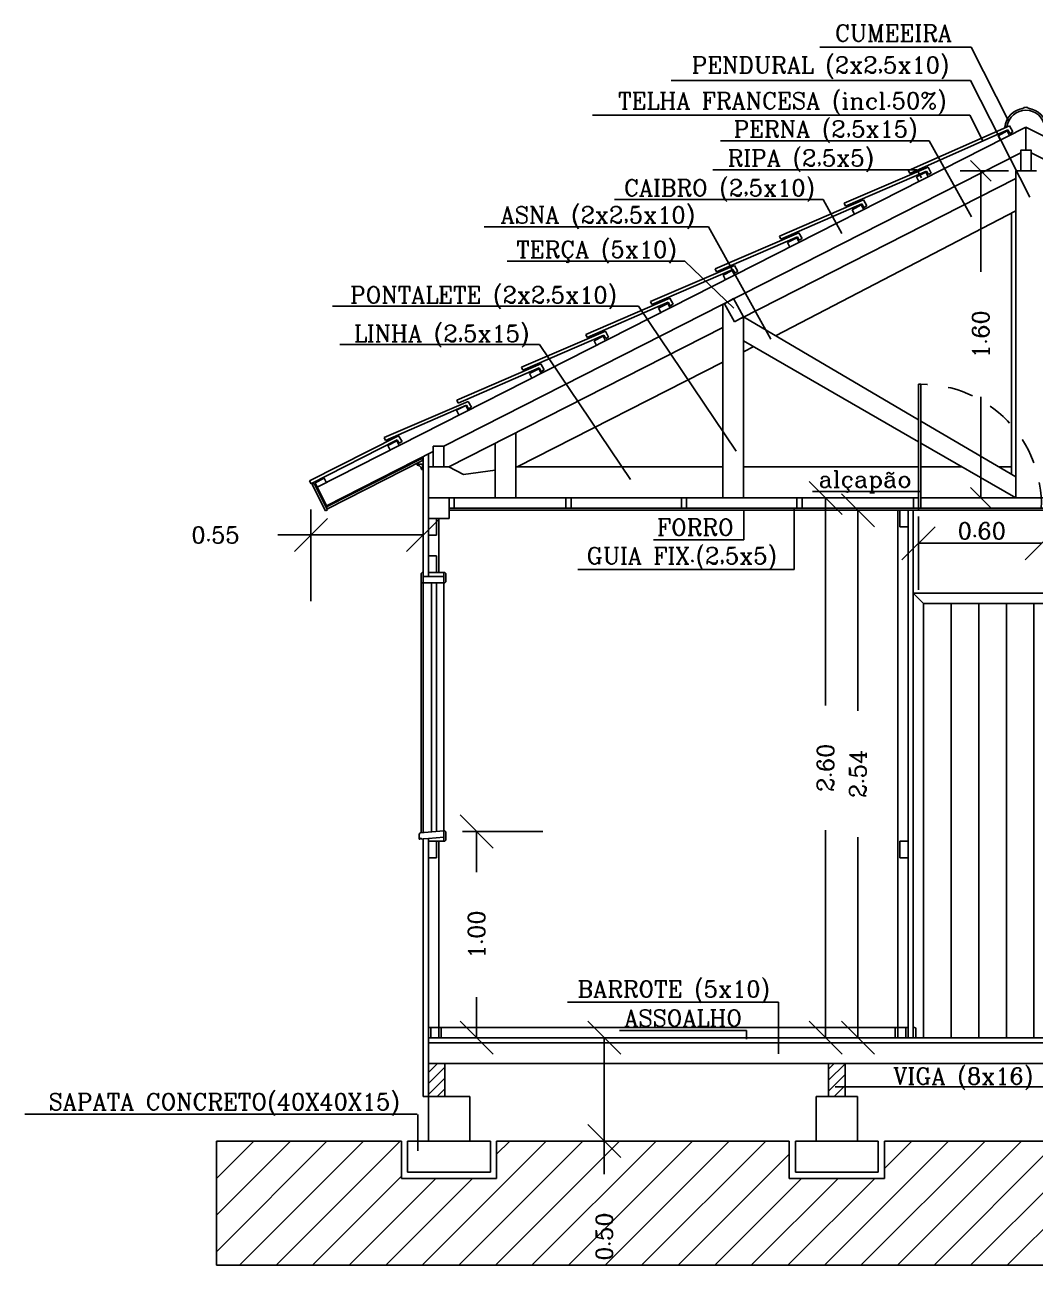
# Model space of a CAD drawing. Extents: x -83.9 to 10.5, y -11.8 to 33.6.
# Drawn here: x -9.88 to -4.99, y 13.79 to 19.78 of the extents above; entities that cross this region are included whole.
import ezdxf
from ezdxf.enums import TextEntityAlignment as Align

# ---------------------------------------------------------------- set-up
doc = ezdxf.new("R2010")
doc.units = 0
doc.linetypes.add('DASHED2', pattern=[0.375, 0.25, -0.125])
doc.layers.get('0').update_dxf_attribs({"linetype": 'CONTINUOUS'})
doc.layers.get('DEFPOINTS').update_dxf_attribs({"linetype": 'CONTINUOUS'})
for name, color, linetype in [('CONCRETO', 5, 'CONTINUOUS'), ('COTAS', 244, 'CONTINUOUS'), ('MADEIRAME', 244, 'CONTINUOUS'), ('PAREDE', 250, 'CONTINUOUS'), ('PEDRA', 250, 'CONTINUOUS'), ('PISO', 30, 'CONTINUOUS'), ('TELHADO', 1, 'CONTINUOUS'), ('TEXTO', 244, 'CONTINUOUS'), ('VEGETAÇÃO', 92, 'CONTINUOUS'), ('VISTAL', 30, 'CONTINUOUS'), ('VISTAP', 244, 'CONTINUOUS')]:
    doc.layers.add(name, color=color, linetype=linetype)
doc.styles.add('ROMANC', font='romanc.shx', dxfattribs={"height": 0.08})
doc.dimstyles.new('ROMANC', dxfattribs={"dimscale": 2, "dimtxt": 1, "dimasz": 0.05, "dimexe": 0.05, "dimexo": 0.0625, "dimgap": 0.09, "dimtad": 0, "dimzin": 0, "dimtxsty": 'ROMANC', "dimblk1": 'OBLIQUE', "dimblk2": 'OBLIQUE', "dimsah": 1, "dimcen": 0.09, "dimse1": 1, "dimse2": 1, "dimsd1": 1, "dimsd2": 1, "dimclrd": 244, "dimclre": 244, "dimclrt": 244, "dimazin": 3, "dimtfac": 1, "dimtdec": 4, "dimtofl": 0, "dimtmove": 0, "dimatfit": 3, "dimtolj": 1, "dimtzin": 0})
doc.dimstyles.get("Standard").update_dxf_attribs({"dimscale": 2, "dimtxt": 0.18, "dimasz": 0.08, "dimexe": 0.16, "dimexo": 0.0625, "dimgap": 0.09, "dimtad": 0, "dimtih": 1, "dimtoh": 1, "dimzin": 0, "dimtxsty": 'ROMANC', "dimblk1": 'OBLIQUE', "dimblk2": 'OBLIQUE', "dimsah": 1, "dimcen": 0.09, "dimazin": 3, "dimtfac": 1, "dimtdec": 4, "dimtofl": 0, "dimtmove": 0, "dimatfit": 3, "dimtolj": 1, "dimtzin": 0})

# ---------------------------------------------------------------- blocks, each defined once
blk = doc.blocks.new('_OBLIQUE')
at = {"color": 0, "linetype": 'BYBLOCK'}
blk.add_line((-0.5, -0.5), (0.5, 0.5), dxfattribs=at)
blk = doc.blocks.new('*D59')
at = {"color": 0, "linetype": 'BYBLOCK'}
for p, q in [((-6.3734, 4.9223), (-4.2312, 4.9223)), ((-4.5512, 4.9223), (-4.5512, 3.9192)), ((-4.5512, 2.3123), (-4.5512, 3.3154)), ((-6.3734, 2.3123), (-4.2312, 2.3123))]:
    blk.add_line(p, q, dxfattribs=at)
at = {"layer": 'DEFPOINTS', "color": 0, "linetype": 'BYBLOCK'}
for p in [(-6.4984, 4.9223), (-6.4984, 2.3123), (-4.5512, 2.3123)]:
    blk.add_point(p, dxfattribs=at)
at = {"color": 0, "linetype": 'BYBLOCK', "xscale": 0.16, "yscale": 0.16, "zscale": 0.16}
for p, rotation in [((-4.5512, 4.9223), 90), ((-4.5512, 2.3123), 270)]:
    blk.add_blockref('_OBLIQUE', p, dxfattribs=dict(at, rotation=rotation))
at = {"color": 0, "linetype": 'BYBLOCK', "insert": (-4.5512, 3.6173), "char_height": 0.08, "attachment_point": 5, "rotation": 90, "style": 'ROMANC'}
blk.add_mtext('\\A1;{2.60}', dxfattribs=at)
blk = doc.blocks.new('*D53')
at = {"color": 0, "linetype": 'BYBLOCK'}
for p, q in [((-6.6848, 2.3123), (-5.9404, 2.3123)), ((-6.2604, 2.3123), (-6.2604, 1.8123)), ((-6.6968, 1.8123), (-5.9404, 1.8123)), ((-6.2604, 1.8123), (-6.2604, 1.6523))]:
    blk.add_line(p, q, dxfattribs=at)
at = {"layer": 'DEFPOINTS', "color": 0, "linetype": 'BYBLOCK'}
for p in [(-6.8098, 2.3123), (-6.8218, 1.8123), (-6.2604, 1.8123)]:
    blk.add_point(p, dxfattribs=at)
at = {"color": 0, "linetype": 'BYBLOCK', "xscale": 0.16, "yscale": 0.16, "zscale": 0.16}
for p, rotation in [((-6.2604, 2.3123), 90), ((-6.2604, 1.8123), 270)]:
    blk.add_blockref('_OBLIQUE', p, dxfattribs=dict(at, rotation=rotation))
at = {"color": 0, "linetype": 'BYBLOCK', "insert": (-6.2604, 1.3504), "char_height": 0.08, "attachment_point": 5, "rotation": 90, "style": 'ROMANC'}
blk.add_mtext('\\A1;0.50', dxfattribs=at)
blk = doc.blocks.new('*D58')
at = {"color": 0, "linetype": 'BYBLOCK'}
for p, q in [((-6.6568, 3.3092), (-6.2687, 3.3092)), ((-6.5887, 3.3092), (-6.5887, 3.1127)), ((-6.5887, 2.3123), (-6.5887, 2.5088)), ((-6.6848, 2.3123), (-6.2687, 2.3123))]:
    blk.add_line(p, q, dxfattribs=at)
at = {"layer": 'DEFPOINTS', "color": 0, "linetype": 'BYBLOCK'}
for p in [(-6.7818, 3.3092), (-6.8098, 2.3123), (-6.5887, 2.3123)]:
    blk.add_point(p, dxfattribs=at)
at = {"color": 0, "linetype": 'BYBLOCK', "xscale": 0.16, "yscale": 0.16, "zscale": 0.16}
for p, rotation in [((-6.5887, 3.3092), 90), ((-6.5887, 2.3123), 270)]:
    blk.add_blockref('_OBLIQUE', p, dxfattribs=dict(at, rotation=rotation))
at = {"color": 0, "linetype": 'BYBLOCK', "insert": (-6.5887, 2.8107), "char_height": 0.08, "attachment_point": 5, "rotation": 90, "style": 'ROMANC'}
blk.add_mtext('\\A1;1.00', dxfattribs=at)
blk = doc.blocks.new('*D57')
at = {"color": 0, "linetype": 'BYBLOCK'}
for p, q in [((-6.8468, 4.9473), (-6.8468, 4.4229)), ((-7.3892, 4.8657), (-7.3892, 4.4229)), ((-7.3892, 4.7429), (-7.5492, 4.7429)), ((-6.8468, 4.7429), (-7.3892, 4.7429))]:
    blk.add_line(p, q, dxfattribs=at)
at = {"layer": 'DEFPOINTS', "color": 0, "linetype": 'BYBLOCK'}
for p in [(-6.8468, 5.0723), (-7.3892, 4.9907), (-7.3892, 4.7429)]:
    blk.add_point(p, dxfattribs=at)
at = {"color": 0, "linetype": 'BYBLOCK', "xscale": 0.16, "yscale": 0.16, "zscale": 0.16, "rotation": 180}
blk.add_blockref('_OBLIQUE', (-7.3892, 4.7429), dxfattribs=at)
at = {"color": 0, "linetype": 'BYBLOCK', "xscale": 0.16, "yscale": 0.16, "zscale": 0.16}
blk.add_blockref('_OBLIQUE', (-6.8468, 4.7429), dxfattribs=at)
at = {"color": 0, "linetype": 'BYBLOCK', "insert": (-7.8511, 4.7429), "char_height": 0.08, "attachment_point": 5, "style": 'ROMANC'}
blk.add_mtext('\\A1;{0.55}', dxfattribs=at)
blk = doc.blocks.new('*D56')
at = {"color": 0, "linetype": 'BYBLOCK'}
for p, q in [((-4.3268, 4.8623), (-4.7148, 4.8623)), ((-4.3948, 4.8623), (-4.3948, 3.893)), ((-4.3948, 2.3123), (-4.3948, 3.2816)), ((-4.3388, 2.3123), (-4.7148, 2.3123))]:
    blk.add_line(p, q, dxfattribs=at)
at = {"layer": 'DEFPOINTS', "color": 0, "linetype": 'BYBLOCK'}
for p in [(-4.3948, 4.8623), (-4.2018, 4.8623), (-4.2138, 2.3123)]:
    blk.add_point(p, dxfattribs=at)
at = {"color": 0, "linetype": 'BYBLOCK', "xscale": 0.16, "yscale": 0.16, "zscale": 0.16}
for p, rotation in [((-4.3948, 4.8623), 90), ((-4.3948, 2.3123), 270)]:
    blk.add_blockref('_OBLIQUE', p, dxfattribs=dict(at, rotation=rotation))
at = {"color": 0, "linetype": 'BYBLOCK', "insert": (-4.3948, 3.5873), "char_height": 0.08, "attachment_point": 5, "rotation": 90, "style": 'ROMANC'}
blk.add_mtext('\\A1;{2.54}', dxfattribs=at)
blk = doc.blocks.new('*X13')
at = {"color": 0}
for p, q in [((-10.3453, -14.3758), (-10.3177, -14.3482)), ((-10.3453, -14.4289), (-10.2653, -14.3489)), ((-10.3453, -14.4819), (-10.2653, -14.4019)), ((-10.3186, -14.5082), (-10.2653, -14.4549)), ((-10.2655, -14.5082), (-10.2653, -14.508))]:
    blk.add_line(p, q, dxfattribs=at)
blk = doc.blocks.new('*X62')
at = {"color": 0}
for p, q in [((-7.9282, 14.7169), (-7.8842, 14.7608)), ((-7.9282, 14.6639), (-7.8482, 14.7439)), ((-7.9282, 14.6109), (-7.8482, 14.6909)), ((-7.8851, 14.6008), (-7.8482, 14.6378))]:
    blk.add_line(p, q, dxfattribs=at)
blk = doc.blocks.new('*D64')
at = {"color": 244, "linetype": 'BYBLOCK'}
for p, q in [((-5.1222, 19.077), (-5.3572, 19.077)), ((-5.2572, 19.077), (-5.2572, 18.5883)), ((-5.2572, 17.4958), (-5.2572, 17.9845)), ((-5.1222, 17.4958), (-5.3572, 17.4958))]:
    blk.add_line(p, q, dxfattribs=at)
at = {"layer": 'DEFPOINTS', "color": 0, "linetype": 'BYBLOCK'}
for p in [(-4.9972, 19.077), (-5.2572, 17.4958), (-4.9972, 17.4958)]:
    blk.add_point(p, dxfattribs=at)
at = {"color": 244, "linetype": 'BYBLOCK', "xscale": 0.1, "yscale": 0.1, "zscale": 0.1}
for p, rotation in [((-5.2572, 19.077), 90), ((-5.2572, 17.4958), 270)]:
    blk.add_blockref('_OBLIQUE', p, dxfattribs=dict(at, rotation=rotation))
at = {"color": 244, "linetype": 'BYBLOCK', "insert": (-5.2572, 18.2864), "char_height": 0.08, "attachment_point": 5, "rotation": 90, "style": 'ROMANC'}
blk.add_mtext('\\A1;{1.60}', dxfattribs=at)
blk = doc.blocks.new('*X105')
at = {"color": 0}
for p, q in [((-4.7757, 13.7858), (-3.8157, 14.7458)), ((-4.5989, 13.7858), (-3.6389, 14.7458)), ((-4.4551, 14.6368), (-4.346, 14.7458)), ((-4.4551, 14.46), (-4.1693, 14.7458)), ((-4.4222, 13.7858), (-3.4622, 14.7458)), ((-4.356, 14.3823), (-3.9925, 14.7458)), ((-4.2454, 13.7858), (-3.2854, 14.7458)), ((-4.0686, 13.7858), (-3.1132, 14.7413)), ((-3.8918, 13.7858), (-2.9618, 14.7158)), ((-3.715, 13.7858), (-2.785, 14.7158)), ((-3.5383, 13.7858), (-2.6083, 14.7158)), ((-3.3615, 13.7858), (-2.4315, 14.7158)), ((-3.1847, 13.7858), (-2.2598, 14.7107)), ((-3.0079, 13.7858), (-2.2598, 14.534)), ((-8.9532, 13.851), (-8.4183, 14.3858)), ((-8.9532, 14.0278), (-8.5951, 14.3858)), ((-8.9532, 14.2046), (-8.7719, 14.3858)), ((-8.9532, 14.3814), (-8.9487, 14.3858)), ((-8.8416, 13.7858), (-8.2416, 14.3858)), ((-8.6648, 13.7858), (-8.0648, 14.3858)), ((-7.9577, 13.7858), (-7.3577, 14.3858)), ((-7.7809, 13.7858), (-7.1809, 14.3858)), ((-7.6041, 13.7858), (-7.0041, 14.3858)), ((-7.5982, 14.3221), (-7.5345, 14.3858)), ((-7.4274, 13.7858), (-6.8274, 14.3858)), ((-7.2506, 13.7858), (-6.6506, 14.3858)), ((-7.0738, 13.7858), (-6.4738, 14.3858)), ((-6.897, 13.7858), (-6.297, 14.3858)), ((-6.0131, 13.7858), (-5.4131, 14.3858)), ((-5.8364, 13.7858), (-5.2364, 14.3858)), ((-5.7232, 14.2526), (-5.5899, 14.3858)), ((-5.6596, 13.7858), (-5.0596, 14.3858)), ((-5.4828, 13.7858), (-4.9128, 14.3558)), ((-2.3008, 13.7858), (-1.7008, 14.3858)), ((-2.1241, 13.7858), (-1.5241, 14.3858)), ((-1.9944, 14.2691), (-1.8776, 14.3858)), ((-1.9473, 13.7858), (-1.3473, 14.3858)), ((-1.7705, 13.7858), (-1.1705, 14.3858)), ((-6.7202, 13.7858), (-6.1832, 14.3229)), ((-8.488, 13.7858), (-8.0582, 14.2157)), ((-2.8312, 13.7858), (-2.3614, 14.2556)), ((-2.6544, 13.7858), (-2.1857, 14.2545)), ((-2.4776, 13.7858), (-2.0089, 14.2545)), ((-1.5937, 13.7858), (-1.1232, 14.2564)), ((-8.3112, 13.7858), (-7.8912, 14.2058)), ((-8.1345, 13.7858), (-7.7145, 14.2058)), ((-6.5435, 13.7858), (-6.1235, 14.2058)), ((-6.3667, 13.7858), (-5.9467, 14.2058)), ((-6.1899, 13.7858), (-5.7699, 14.2058)), ((-5.306, 13.7858), (-4.886, 14.2058)), ((-5.1293, 13.7858), (-4.7093, 14.2058)), ((-4.9525, 13.7858), (-4.5325, 14.2058)), ((-1.4169, 13.7858), (-1.1232, 14.0796)), ((-1.2402, 13.7858), (-1.1232, 13.9029))]:
    blk.add_line(p, q, dxfattribs=at)

msp = doc.modelspace()

# ---------------------------------------------------------------- linework, layer by layer
at = {"color": 244, "linetype": 'BYBLOCK'}
for p, q in [((-5.5581, 17.4061), (-5.5581, 17.0519)), ((-5.5581, 17.2764), (-4.9631, 17.2764))]:
    msp.add_line(p, q, dxfattribs=at)
at = {"layer": 'CONCRETO', "color": 244, "linetype": 'CONTINUOUS'}
msp.add_line((-7.8282, 17.3958), (-7.8282, 17.4958), dxfattribs=at)
at = {"layer": 'CONCRETO', "color": 30}
for p, q in [((-7.8032, 17.4458), (-7.8032, 17.4958)), ((-7.2634, 17.4458), (-7.2634, 17.4958)), ((-7.2384, 17.4458), (-7.2384, 17.4958)), ((-6.7047, 17.4458), (-6.7047, 17.4958)), ((-5.5582, 17.4458), (-5.5582, 17.4958))]:
    msp.add_line(p, q, dxfattribs=at)
at = {"layer": 'COTAS', "color": 244}
for p, q in [((-5.0385, 19.2887), (-5.0384, 19.1766)), ((-7.9532, 17.1157), (-7.9532, 17.0857)), ((-7.9132, 17.0857), (-7.9132, 15.8806)), ((-7.8882, 17.0857), (-7.8882, 15.8828))]:
    msp.add_line(p, q, dxfattribs=at)
at = {"layer": 'COTAS', "color": 30}
for p, q in [((-6.1592, 17.4458), (-6.1592, 17.1498)), ((-5.5832, 17.0358), (-5.5332, 16.9858)), ((-6.2354, 15.0569), (-6.2354, 14.808)), ((-7.9792, 14.5151), (-7.9792, 14.3383))]:
    msp.add_line(p, q, dxfattribs=at)
at = {"layer": 'DEFPOINTS', "color": 0, "linetype": 'BYBLOCK'}
msp.add_point((-5.5581, 17.4356), dxfattribs=at)
at = {"layer": 'MADEIRAME', "color": 30, "linetype": 'CONTINUOUS'}
for p, q in [((-6.0356, 19.6759), (-5.3041, 19.6759)), ((-5.3041, 19.6759), (-5.123, 19.3197)), ((-6.7548, 19.5143), (-5.3074, 19.5143)), ((-5.3074, 19.5143), (-5.0206, 18.9501)), ((-7.1339, 19.347), (-5.3107, 19.347)), ((-5.3107, 19.347), (-5.2486, 19.2248)), ((-6.5158, 19.2223), (-5.5064, 19.2223)), ((-5.5064, 19.2223), (-5.3023, 18.8552)), ((-6.5524, 19.0822), (-5.5659, 19.0822)), ((-5.5659, 19.0822), (-5.5444, 19.0435)), ((-7.0286, 18.938), (-6.0193, 18.938)), ((-6.0193, 18.938), (-5.9285, 18.7747)), ((-7.6582, 18.8066), (-6.5741, 18.8066)), ((-6.5741, 18.8066), (-6.272, 18.2635)), ((-7.5475, 18.6413), (-6.6882, 18.6413)), ((-8.3922, 18.4227), (-6.9116, 18.4227)), ((-6.9116, 18.4227), (-6.4401, 17.7221)), ((-8.3557, 18.2372), (-7.3902, 18.2372)), ((-7.3902, 18.2372), (-6.9508, 17.5841)), ((-6.402, 17.2926), (-6.402, 17.4378)), ((-6.8403, 17.2926), (-6.402, 17.2926)), ((-7.2059, 17.1498), (-6.1592, 17.1498)), ((-7.255, 15.0569), (-6.2354, 15.0569)), ((-7.0034, 14.9205), (-6.39, 14.9205)), ((-6.3904, 14.9205), (-6.3904, 14.8789)), ((-5.9613, 14.6483), (-4.8973, 14.6483)), ((-9.8794, 14.5159), (-7.9817, 14.5159))]:
    msp.add_line(p, q, dxfattribs=at)
at = {"layer": 'MADEIRAME', "color": 244}
for p, q in [((-8.4654, 17.5471), (-5.0385, 19.2887)), ((-5.1735, 19.2473), (-5.1289, 19.27)), ((-5.1176, 19.2477), (-5.1289, 19.27)), ((-5.0385, 19.2887), (-1.6098, 17.5515)), ((-5.1622, 19.2251), (-5.1735, 19.2473)), ((-7.8541, 17.7457), (-5.0634, 19.1639)), ((-5.0384, 19.1766), (-5.0384, 19.1766)), ((-5.0384, 19.1766), (-5.0384, 19.1766)), ((-5.0134, 19.164), (-2.2142, 17.7457)), ((-5.0879, 19.077), (-4.9879, 19.077)), ((-6.4141, 18.3653), (-5.0906, 19.0379)), ((-5.5671, 19.0481), (-5.5226, 19.0708)), ((-5.5558, 19.0258), (-5.5671, 19.0481)), ((-5.5112, 19.0485), (-5.5226, 19.0708)), ((-5.8792, 18.8895), (-5.8346, 18.9122)), ((-5.8233, 18.8899), (-5.8346, 18.9122)), ((-6.2497, 18.2801), (-5.0879, 18.8836)), ((-5.8678, 18.8673), (-5.8792, 18.8895)), ((-6.1912, 18.731), (-6.1466, 18.7536)), ((-6.1798, 18.7087), (-6.1912, 18.731)), ((-6.1353, 18.7313), (-6.1466, 18.7536)), ((-6.5032, 18.5724), (-6.4586, 18.5951)), ((-6.4473, 18.5728), (-6.4586, 18.5951)), ((-6.4919, 18.5501), (-6.5032, 18.5724)), ((-6.8152, 18.4138), (-6.7706, 18.4365)), ((-6.8039, 18.3915), (-6.8152, 18.4138)), ((-6.7593, 18.4142), (-6.7706, 18.4365)), ((-6.5037, 17.4958), (-6.5037, 18.4319)), ((-6.4037, 18.3706), (-5.5581, 17.8738)), ((-6.4037, 17.4958), (-6.4037, 18.3706)), ((-7.8297, 17.6458), (-6.5037, 18.3198)), ((-7.1272, 18.2553), (-7.0827, 18.2779)), ((-7.1159, 18.233), (-7.1272, 18.2553)), ((-7.0713, 18.2556), (-7.0827, 18.2779)), ((-6.4037, 18.2551), (-5.5581, 17.7672)), ((-6.4037, 18.2023), (-6.355, 18.2271)), ((-7.4986, 17.6458), (-6.5037, 18.1515)), ((-7.4392, 18.0967), (-7.3947, 18.1193)), ((-7.3833, 18.097), (-7.3947, 18.1193)), ((-7.4279, 18.0744), (-7.4392, 18.0967)), ((-7.7922, 17.9202), (-7.7476, 17.9429)), ((-7.7363, 17.9206), (-7.7476, 17.9429)), ((-7.7809, 17.8979), (-7.7922, 17.9202)), ((-5.5461, 17.8667), (-5.0879, 17.5976)), ((-8.1247, 17.7489), (-8.0801, 17.7715)), ((-8.0688, 17.7493), (-8.0801, 17.7715)), ((-7.6048, 17.4925), (-7.6051, 17.76)), ((-7.5048, 17.4926), (-7.5052, 17.8108)), ((-5.5461, 17.7602), (-5.0879, 17.4958)), ((-8.4201, 17.458), (-7.9041, 17.7202)), ((-8.1133, 17.7266), (-8.1247, 17.7489)), ((-7.9282, 17.6458), (-7.8297, 17.6458)), ((-7.8297, 17.6458), (-7.758, 17.6087)), ((-7.505, 17.6449), (-7.4986, 17.6458)), ((-7.4986, 17.6458), (-6.5037, 17.6458)), ((-6.7182, 17.6458), (-6.5037, 17.6458)), ((-6.4037, 17.6458), (-5.5581, 17.6458)), ((-5.5461, 17.6458), (-5.3479, 17.6458)), ((-5.1701, 17.6458), (-5.1079, 17.6458)), ((-8.4761, 17.5681), (-8.4315, 17.5908)), ((-8.4202, 17.5685), (-8.4315, 17.5908)), ((-7.758, 17.6087), (-7.605, 17.6306)), ((-8.42, 17.4579), (-8.4761, 17.5681)), ((-7.9282, 17.4958), (-5.5581, 17.4958)), ((-7.8282, 17.4958), (-7.9273, 17.4958)), ((-5.5461, 17.4958), (-2.2532, 17.4958)), ((-5.6482, 17.4358), (-5.6082, 17.4358)), ((-7.9532, 17.1157), (-7.9282, 17.1157)), ((-7.9282, 14.7608), (-7.8482, 14.7608)), ((-7.9282, 14.7608), (-7.8482, 14.7608)), ((-7.8482, 14.7608), (-7.8482, 14.6008)), ((-5.9932, 14.7608), (-5.9132, 14.7602)), ((-7.8482, 14.6008), (-7.9282, 14.6008))]:
    msp.add_line(p, q, dxfattribs=at)
at = {"layer": 'MADEIRAME', "color": 30}
for p, q in [((-5.1169, 19.2585), (-5.1027, 19.2659)), ((-5.5105, 19.0593), (-5.4963, 19.0667)), ((-5.8225, 18.9007), (-5.8084, 18.9081)), ((-6.1345, 18.7421), (-6.1204, 18.7496)), ((-6.4466, 18.5835), (-6.4324, 18.591)), ((-6.7586, 18.425), (-6.7444, 18.4324)), ((-7.0706, 18.2664), (-7.0564, 18.2738)), ((-7.3826, 18.1078), (-7.3684, 18.1153)), ((-7.7336, 17.9267), (-7.7194, 17.9341)), ((-8.0692, 17.7604), (-8.0555, 17.7687)), ((-8.4202, 17.4523), (-7.9557, 17.6884)), ((-8.4156, 17.4434), (-7.9557, 17.6772)), ((-7.9557, 17.6884), (-7.9557, 17.6772)), ((-8.4805, 17.5658), (-8.4894, 17.5613)), ((-8.4247, 17.4339), (-8.4894, 17.5613)), ((-8.4158, 17.4385), (-8.4805, 17.5658)), ((-7.8282, 17.4958), (-7.8006, 17.4958)), ((-7.3272, 17.4958), (-7.3022, 17.4958)), ((-6.8262, 17.4958), (-6.8012, 17.4958)), ((-6.6797, 17.4958), (-6.6797, 17.4458)), ((-6.3252, 17.4958), (-6.3002, 17.4958)), ((-6.1742, 17.4958), (-6.1492, 17.4958)), ((-6.1459, 17.4958), (-6.1459, 17.4458)), ((-6.1209, 17.4958), (-6.1209, 17.4458)), ((-5.6732, 17.4958), (-5.6456, 17.4958)), ((-5.5832, 17.4958), (-5.5581, 17.4958)), ((-5.5831, 17.4958), (-5.5831, 17.4458)), ((-8.4158, 17.4385), (-8.4247, 17.4339)), ((-8.4202, 17.4523), (-8.4156, 17.4434))]:
    msp.add_line(p, q, dxfattribs=at)
at = {"layer": 'MADEIRAME', "color": 244, "linetype": 'CONTINUOUS'}
for p, q in [((-5.0879, 17.4958), (-5.0879, 19.077)), ((-5.1079, 17.6093), (-5.1079, 18.8732))]:
    msp.add_line(p, q, dxfattribs=at)
at = {"layer": 'MADEIRAME'}
msp.add_line((-7.9282, 17.3958), (-7.8282, 17.3958), dxfattribs=at)
at = {"layer": 'MADEIRAME', "color": 7}
msp.add_line((-5.6082, 17.4358), (-5.5832, 17.4358), dxfattribs=at)
at = {"layer": 'MADEIRAME', "color": 250}
msp.add_line((-7.9282, 17.3158), (-7.8882, 17.3158), dxfattribs=at)
at = {"layer": 'MADEIRAME', "color": 244}
for points in [[(-5.0634, 19.0766), (-5.0634, 19.1766), (-5.0134, 19.1766), (-5.0134, 19.0766)], [(-6.4476, 18.3476), (-6.4964, 18.4349), (-6.4527, 18.4593), (-6.404, 18.372)], [(-7.9041, 17.6457), (-7.9041, 17.7457), (-7.8541, 17.7457), (-7.8541, 17.6457)], [(-5.9932, 14.6008), (-5.9932, 14.7608), (-5.9132, 14.7608), (-5.9132, 14.6008)]]:
    msp.add_lwpolyline(points, close=True, dxfattribs=at)
at = {"layer": 'PAREDE', "color": 30, "linetype": 'CONTINUOUS'}
for p, q in [((-5.0491, 19.3839), (-5.0506, 19.3796)), ((-5.0486, 19.3839), (-5.0501, 19.3796)), ((-5.0297, 19.3839), (-5.0282, 19.3796)), ((-5.0292, 19.3839), (-5.0277, 19.3796)), ((-5.606, 19.0792), (-5.1184, 19.2944)), ((-5.1262, 19.2753), (-5.5995, 19.0647)), ((-5.1413, 19.2876), (-5.1308, 19.2914)), ((-5.1262, 19.2753), (-5.1169, 19.2585)), ((-5.1184, 19.2944), (-5.1027, 19.2659)), ((-5.9181, 18.9206), (-5.5121, 19.0952)), ((-5.5198, 19.0761), (-5.9115, 18.9061)), ((-5.5995, 19.0647), (-5.606, 19.0792)), ((-5.5198, 19.0761), (-5.5105, 19.0593)), ((-5.5121, 19.0952), (-5.4963, 19.0667)), ((-6.2301, 18.7621), (-5.8241, 18.9366)), ((-5.8318, 18.9175), (-6.2235, 18.7475)), ((-5.9115, 18.9061), (-5.9181, 18.9206)), ((-5.8318, 18.9175), (-5.8225, 18.9007)), ((-5.8241, 18.9366), (-5.8084, 18.9081)), ((-6.5421, 18.6035), (-6.1361, 18.778)), ((-6.1361, 18.778), (-6.1204, 18.7496)), ((-6.1438, 18.7589), (-6.5356, 18.589)), ((-6.2235, 18.7475), (-6.2301, 18.7621)), ((-6.1438, 18.7589), (-6.1345, 18.7421)), ((-6.8541, 18.4449), (-6.4481, 18.6194)), ((-6.4558, 18.6003), (-6.8476, 18.4304)), ((-6.6882, 18.6413), (-6.4508, 18.4138)), ((-6.5356, 18.589), (-6.5421, 18.6035)), ((-6.4558, 18.6003), (-6.4466, 18.5835)), ((-6.4481, 18.6194), (-6.4324, 18.591)), ((-7.1661, 18.2863), (-6.7601, 18.4609)), ((-6.7679, 18.4418), (-7.1596, 18.2718)), ((-6.8476, 18.4304), (-6.8541, 18.4449)), ((-6.7679, 18.4418), (-6.7586, 18.425)), ((-6.7601, 18.4609), (-6.7444, 18.4324)), ((-7.4781, 18.1278), (-7.0721, 18.3023)), ((-7.0721, 18.3023), (-7.0564, 18.2738)), ((-7.0799, 18.2832), (-7.4716, 18.1133)), ((-7.1596, 18.2718), (-7.1661, 18.2863)), ((-7.0799, 18.2832), (-7.0706, 18.2664)), ((-7.7902, 17.9692), (-7.3842, 18.1437)), ((-7.3919, 18.1246), (-7.7836, 17.9547)), ((-7.4716, 18.1133), (-7.4781, 18.1278)), ((-7.3919, 18.1246), (-7.3826, 18.1078)), ((-7.3842, 18.1437), (-7.3684, 18.1153)), ((-8.1411, 17.7881), (-7.7352, 17.9626)), ((-7.7429, 17.9435), (-8.1346, 17.7736)), ((-7.7836, 17.9547), (-7.7902, 17.9692)), ((-7.7429, 17.9435), (-7.7336, 17.9267)), ((-7.7352, 17.9626), (-7.7194, 17.9341)), ((-8.5032, 17.5785), (-8.073, 17.7961)), ((-8.0795, 17.7765), (-8.4956, 17.5643)), ((-8.1346, 17.7736), (-8.1411, 17.7881)), ((-8.0795, 17.7765), (-8.0692, 17.7604)), ((-8.073, 17.7961), (-8.0555, 17.7687)), ((-8.4955, 17.5641), (-8.503, 17.5784))]:
    msp.add_line(p, q, dxfattribs=at)
at = {"layer": 'PAREDE'}
msp.add_line((-7.9282, 17.3958), (-7.8882, 17.3958), dxfattribs=at)
at = {"layer": 'PAREDE', "color": 244}
for p, q in [((-7.9682, 15.8758), (-7.8532, 15.8858)), ((-7.9532, 15.847), (-7.9282, 15.8492)), ((-7.7282, 14.6008), (-7.9282, 14.6008)), ((-5.8532, 14.6008), (-6.0532, 14.6008))]:
    msp.add_line(p, q, dxfattribs=at)
at = {"layer": 'PAREDE', "color": 30}
for p, q in [((-4.5832, 14.8608), (-7.9282, 14.8608)), ((-4.5832, 14.7608), (-7.8482, 14.7608))]:
    msp.add_line(p, q, dxfattribs=at)
at = {"layer": 'PAREDE', "color": 250}
msp.add_line((-7.9282, 14.6008), (-7.9532, 14.6008), dxfattribs=at)
at = {"layer": 'PAREDE', "color": 1}
for p, q in [((-8.0657, 14.3858), (-8.0582, 14.3858)), ((-8.0282, 14.3858), (-7.6282, 14.3858)), ((-8.0282, 14.3858), (-7.6657, 14.3858)), ((-8.0282, 14.3858), (-8.0282, 14.2358)), ((-7.6282, 14.3858), (-7.6282, 14.2358)), ((-6.1532, 14.3858), (-5.7532, 14.3858)), ((-6.1532, 14.3858), (-6.1532, 14.2358)), ((-5.7532, 14.3858), (-5.7532, 14.2358))]:
    msp.add_line(p, q, dxfattribs=at)
at = {"layer": 'PEDRA', "color": 250}
for p, q in [((-7.9532, 17.1157), (-7.9532, 17.6953)), ((-7.9282, 17.1157), (-7.9282, 17.708)), ((-5.6082, 14.8858), (-5.6082, 17.4358)), ((-5.5832, 14.8858), (-5.5832, 17.4358)), ((-7.9532, 14.6008), (-7.9532, 15.847)), ((-7.9282, 14.6008), (-7.9282, 15.8492))]:
    msp.add_line(p, q, dxfattribs=at)
at = {"layer": 'PEDRA'}
msp.add_line((-7.8882, 17.3158), (-7.8882, 17.3958), dxfattribs=at)
at = {"layer": 'PEDRA', "color": 30}
for p, q in [((-5.6582, 14.8858), (-5.6582, 17.4358)), ((-5.5332, 14.8858), (-5.5332, 16.9858)), ((-5.3998, 14.8858), (-5.3998, 16.9858)), ((-5.2665, 14.8858), (-5.2665, 16.9858)), ((-5.1332, 14.8858), (-5.1332, 16.9858)), ((-4.9998, 14.8858), (-4.9998, 16.9858))]:
    msp.add_line(p, q, dxfattribs=at)
at = {"layer": 'PEDRA', "color": 244}
for p, q in [((-7.8882, 17.1357), (-7.8882, 17.2157)), ((-7.8882, 15.7558), (-7.8882, 15.8358)), ((-5.6482, 15.7558), (-5.6482, 15.8358))]:
    msp.add_line(p, q, dxfattribs=at)
at = {"layer": 'PISO', "color": 30}
for p, q in [((-7.8282, 17.4458), (-5.5831, 17.4458)), ((-7.8282, 17.4358), (-5.6482, 17.4358)), ((-5.5832, 17.4458), (-4.5832, 17.4458)), ((-5.5832, 17.4358), (-4.5832, 17.4358)), ((-5.5832, 17.0358), (-4.6832, 17.0358)), ((-5.5332, 16.9858), (-4.7332, 16.9858)), ((-7.9282, 14.8858), (-3.0532, 14.8858))]:
    msp.add_line(p, q, dxfattribs=at)
at = {"layer": 'TELHADO', "color": 30, "linetype": 'CONTINUOUS'}
for centre, radius, start, end in [((-5.0389, 19.2772), 0.103, 96.24827, 174.19626), ((-5.0394, 19.2814), 0.103, 84.60708, 95.39292), ((-5.0389, 19.2814), 0.103, 84.60708, 95.39292), ((-5.0394, 19.2772), 0.103, 5.80374, 83.75173), ((-5.0393, 19.2774), 0.0926, 89.82257, 171.30573), ((-5.0391, 19.2774), 0.0926, 8.6941, 89.95317)]:
    msp.add_arc(centre, radius, start, end, dxfattribs=at)
at = {"layer": 'VEGETAÇÃO', "color": 244}
for p, q in [((-7.9282, 14.6008), (-7.9282, 14.3858)), ((-7.7282, 14.6008), (-7.7282, 14.3858)), ((-6.0532, 14.6008), (-6.0532, 14.3858)), ((-5.8532, 14.6008), (-5.8532, 14.3858)), ((-8.9532, 14.3858), (-8.0582, 14.3858)), ((-8.9532, 13.7858), (-8.9532, 14.3858)), ((-8.0582, 14.3858), (-8.0582, 14.2058)), ((-7.9282, 14.3858), (-7.7282, 14.3858)), ((-7.5982, 14.3858), (-6.1832, 14.3858)), ((-7.5982, 14.3858), (-7.5982, 14.2058)), ((-6.1832, 14.3858), (-6.1832, 14.2058)), ((-5.7232, 14.3858), (-4.9128, 14.3858)), ((-5.7232, 14.3858), (-5.7232, 14.2058)), ((-8.0582, 14.2058), (-7.5982, 14.2058)), ((-6.1832, 14.2058), (-5.7232, 14.2058)), ((-8.9532, 13.7858), (-1.1232, 13.7858))]:
    msp.add_line(p, q, dxfattribs=at)
at = {"layer": 'VEGETAÇÃO', "color": 1}
for p, q in [((-8.0282, 14.2358), (-7.6282, 14.2358)), ((-6.1532, 14.2358), (-5.7532, 14.2358))]:
    msp.add_line(p, q, dxfattribs=at)
at = {"layer": 'VISTAL', "color": 30}
msp.add_line((-7.9632, 17.0907), (-7.9632, 15.8762), dxfattribs=at)
at = {"layer": 'VISTAL'}
msp.add_line((-7.9282, 14.9358), (-5.6082, 14.9358), dxfattribs=at)
at = {"layer": 'VISTAP', "color": 30, "linetype": 'DASHED2'}
for p, q in [((-7.9818, 17.6585), (-7.9818, 17.6535)), ((-7.9818, 17.6585), (-7.9568, 17.6585)), ((-7.9568, 17.6335), (-7.9617, 17.6335)), ((-7.9568, 17.6585), (-7.9568, 17.6335))]:
    msp.add_line(p, q, dxfattribs=at)
at = {"layer": 'VISTAP', "color": 30, "linetype": 'CONTINUOUS'}
msp.add_line((-6.0701, 17.5263), (-5.5518, 17.5263), dxfattribs=at)
at = {"layer": 'VISTAP', "color": 30}
for p, q in [((-7.8782, 17.1357), (-7.8782, 17.3958)), ((-5.5581, 17.4356), (-5.5581, 17.4456)), ((-7.8782, 14.8858), (-7.8782, 15.8358)), ((-7.8722, 14.9358), (-7.8782, 14.9358)), ((-5.6642, 14.9358), (-5.6582, 14.9358)), ((-7.8662, 14.8858), (-7.8782, 14.8858)), ((-7.8662, 14.8858), (-7.8662, 14.9298)), ((-5.6702, 14.8858), (-5.6702, 14.9298)), ((-5.6702, 14.8858), (-5.6582, 14.8858))]:
    msp.add_line(p, q, dxfattribs=at)
at = {"layer": 'VISTAP', "color": 244}
for p, q in [((-5.6482, 17.3561), (-5.6482, 17.4361)), ((-7.9282, 17.2157), (-7.8882, 17.2157)), ((-7.9582, 17.1357), (-7.9632, 17.1307)), ((-7.9632, 17.1307), (-7.9632, 17.0907)), ((-7.9582, 17.1357), (-7.9532, 17.1357)), ((-7.9282, 17.1357), (-7.8532, 17.1357)), ((-7.9282, 17.1157), (-7.8532, 17.1157)), ((-7.8532, 17.1357), (-7.8532, 15.8358)), ((-7.8482, 17.1357), (-7.8532, 17.1357)), ((-7.8482, 17.1357), (-7.8432, 17.1307)), ((-7.8432, 17.1307), (-7.8432, 17.0907)), ((-7.9632, 17.0907), (-7.9582, 17.0857)), ((-7.9582, 17.0857), (-7.8532, 17.0857)), ((-7.9532, 17.0857), (-7.9532, 15.8771)), ((-7.8482, 17.0857), (-7.8532, 17.0857)), ((-7.8482, 17.0857), (-7.8432, 17.0907)), ((-7.9682, 15.8758), (-7.9732, 15.8703)), ((-7.9732, 15.8703), (-7.9732, 15.8452)), ((-7.9732, 15.8452), (-7.9693, 15.8456)), ((-7.9614, 15.8463), (-7.9532, 15.847)), ((-7.9282, 15.8492), (-7.8532, 15.8557)), ((-7.8482, 15.8358), (-7.9282, 15.8358)), ((-7.8482, 15.8858), (-7.8532, 15.8858)), ((-7.8482, 15.8858), (-7.8432, 15.8808)), ((-7.8482, 15.8358), (-7.8432, 15.8408)), ((-7.8432, 15.8808), (-7.8432, 15.8408)), ((-5.6482, 15.8358), (-5.6082, 15.8358)), ((-7.8882, 15.7558), (-7.9282, 15.7558)), ((-5.6482, 15.7558), (-5.6082, 15.7558)), ((-5.6142, 14.9358), (-5.6082, 14.9358)), ((-5.5772, 14.9358), (-5.5832, 14.9358)), ((-5.6202, 14.8858), (-5.6202, 14.9298)), ((-5.6202, 14.8858), (-5.6082, 14.8858)), ((-5.5712, 14.8858), (-5.5832, 14.8858)), ((-5.5712, 14.8858), (-5.5712, 14.9298))]:
    msp.add_line(p, q, dxfattribs=at)
at = {"layer": 'VISTAP', "color": 244, "linetype": 'CONTINUOUS'}
msp.add_line((-5.6082, 17.3561), (-5.6482, 17.3561), dxfattribs=at)
at = {"layer": 'VISTAP'}
for p, q in [((-7.9222, 14.9358), (-7.9282, 14.9358)), ((-7.9162, 14.8858), (-7.9282, 14.8858)), ((-7.9162, 14.8858), (-7.9162, 14.9298))]:
    msp.add_line(p, q, dxfattribs=at)
at = {"layer": 'VISTAP', "color": 244, "linetype": 'CONTINUOUS'}
msp.add_lwpolyline([(-5.5581, 17.4456), (-5.5581, 18.0456), (-5.5461, 18.0456), (-5.5461, 17.4456)], close=True, dxfattribs=at)
at = {"layer": 'VISTAP', "color": 30, "linetype": 'DASHED2', "ltscale": 0.5}
msp.add_arc((-5.5461, 17.4635), 0.582, 358.23102, 90, dxfattribs=at)
at = {"layer": 'VISTAP', "color": 30, "linetype": 'DASHED2'}
msp.add_arc((-7.9818, 17.6335), 0.0201, 360, 90, dxfattribs=at)
at = {"layer": 'VISTAP', "color": 244}
for centre, radius, start, end in [((-7.9654, 15.8459), 0.004, 5, 185), ((-5.6142, 14.9298), 0.006, 90, 180), ((-5.5772, 14.9298), 0.006, 0, 90)]:
    msp.add_arc(centre, radius, start, end, dxfattribs=at)
at = {"layer": 'VISTAP'}
msp.add_arc((-7.9222, 14.9298), 0.006, 0, 90, dxfattribs=at)
at = {"layer": 'VISTAP', "color": 30}
for centre, start, end in [((-7.8722, 14.9298), 0, 90), ((-5.6642, 14.9298), 90, 180)]:
    msp.add_arc(centre, 0.006, start, end, dxfattribs=at)

# ---------------------------------------------------------------- block references
at = {"color": 244, "linetype": 'BYBLOCK', "xscale": 0.16, "yscale": 0.16, "zscale": 0.16, "rotation": 180}
msp.add_blockref('_OBLIQUE', (-5.5581, 17.2764), dxfattribs=at)
at = {"color": 244, "linetype": 'BYBLOCK', "xscale": 0.16, "yscale": 0.16, "zscale": 0.16}
msp.add_blockref('_OBLIQUE', (-4.9631, 17.2764), dxfattribs=at)
at = {"layer": 'COTAS', "color": 244}
msp.add_blockref('*X62', (0, 0), dxfattribs=at)
at = {"layer": 'COTAS', "color": 30}
msp.add_blockref('*X105', (0, 0), dxfattribs=at)
at = {"layer": 'MADEIRAME', "color": 244}
msp.add_blockref('*X13', (4.3522, 29.109), dxfattribs=at)

# ---------------------------------------------------------------- texts
at = {"color": 244, "linetype": 'BYBLOCK', "insert": (-5.2522, 17.3365), "char_height": 0.08, "attachment_point": 5, "style": 'ROMANC'}
msp.add_mtext('\\A1;{0.60}', dxfattribs=at)
at = {"layer": 'TEXTO', "linetype": 'CONTINUOUS', "style": 'ROMANC'}
for s, p in [('CUMEEIRA', (-5.6789, 19.7433)), ('PENDURAL (2x2,5x10)', (-6.0308, 19.5833)), ('TELHA FRANCESA (incl.50%)', (-6.2152, 19.4103)), ('PERNA (2,5x15)', (-6.0064, 19.2737)), ('RIPA (2,5x5)', (-6.1257, 19.1336)), ('CAIBRO (2,5x10)', (-6.5192, 18.9894)), ('ASNA (2x2,5x10)', (-7.1076, 18.8585)), ('TERÇA (5x10)', (-7.1139, 18.6916)), ('PONTALETE (2x2,5x10)', (-7.6599, 18.4717)), ('LINHA (2,5x15)', (-7.8624, 18.2849)), ('alçapão', (-5.8165, 17.5732)), ('FORRO', (-6.6375, 17.3542)), ('GUIA FIX.(2,5x5)', (-6.7014, 17.2102)), ('BARROTE (5x10)', (-6.7405, 15.1155)), ('ASSOALHO', (-6.6965, 14.9806)), ('VIGA (8x16)', (-5.3409, 14.6943)), ('SAPATA CONCRETO(40X40X15)', (-8.9142, 14.5705))]:
    msp.add_text(s, height=0.08, dxfattribs=at).set_placement(p, align=Align.MIDDLE)

# ---------------------------------------------------------------- dimensions: what is measured, and where the dimension line sits
at = {"layer": 'COTAS', "color": 7}
dim = msp.add_linear_dim(base=(-5.2572, 17.4958), p1=(-4.9972, 19.077), p2=(-4.9972, 17.4958), angle=90, text='{1.60}', dimstyle='ROMANC', override={"dimse1": 0, "dimse2": 0, "dimsd1": 0, "dimsd2": 0}, dxfattribs=at)
dim.commit()
dim.dimension.update_dxf_attribs({"geometry": '*D64', "text_midpoint": (-5.2572, 18.2864)})
at = {"layer": 'COTAS', "color": 244}
dim = msp.add_linear_dim(base=(-8.4956, 17.3165), p1=(-7.9532, 17.6458), p2=(-8.4956, 17.5643), text='{0.55}', dimstyle='STANDARD', override={"dimtih": 0, "dimtoh": 0}, dxfattribs=at)
dim.commit()
dim.dimension.update_dxf_attribs({"geometry": '*D57', "text_midpoint": (-8.9575, 17.3165), "insert": (-1.1064, 12.5736)})
for base, p1, p2, text, picture, middle in [((-6.0076, 14.8858), (-7.9548, 17.4958), (-7.9548, 14.8858), '{2.60}', '*D59', (-6.0076, 16.1908)), ((-5.8512, 17.4358), (-5.6702, 14.8858), (-5.6582, 17.4358), '{2.54}', '*D56', (-5.8512, 16.1608))]:
    dim = msp.add_linear_dim(base=base, p1=p1, p2=p2, angle=90, text=text, dimstyle='STANDARD', override={"dimtih": 0, "dimtoh": 0}, dxfattribs=at)
    dim.commit()
    dim.dimension.update_dxf_attribs({"geometry": picture, "text_midpoint": middle, "insert": (-1.4564, 12.5736)})
for base, p1, p2, picture, middle, set_off in [((-7.6951, 14.8858), (-7.8882, 15.8828), (-7.9162, 14.8858), '*D58', (-7.6951, 15.3843), (-1.1064, 12.5736)), ((-7.0774, 14.3858), (-7.6267, 14.8858), (-7.6387, 14.3858), '*D53', (-7.0774, 13.9239), (-0.817, 12.5736))]:
    dim = msp.add_linear_dim(base=base, p1=p1, p2=p2, angle=90, dimstyle='STANDARD', override={"dimtih": 0, "dimtoh": 0}, dxfattribs=at)
    dim.commit()
    dim.dimension.update_dxf_attribs({"geometry": picture, "text_midpoint": middle, "insert": set_off})

doc.saveas('drawing.dxf')
